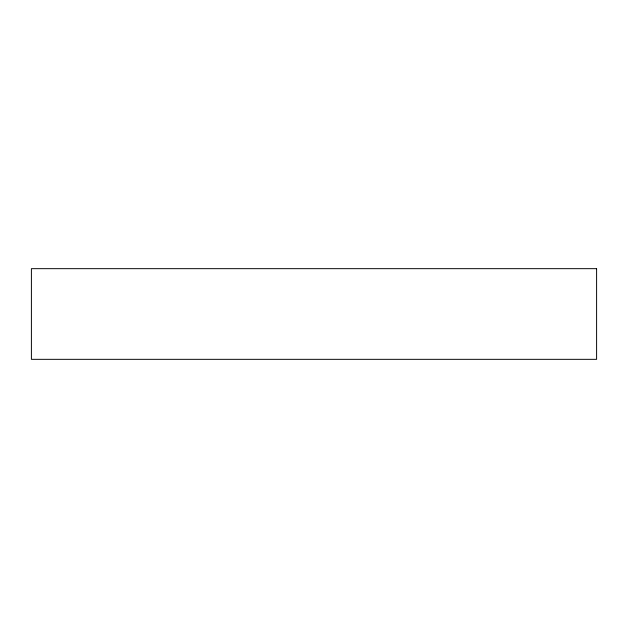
<?xml version="1.0" encoding="UTF-8"?>
<svg xmlns="http://www.w3.org/2000/svg" width="628" height="628" viewBox="0 0 628 628"><rect width="100%" height="100%" fill="white"/><g stroke="black" fill="none" stroke-linecap="round" stroke-linejoin="round"><path stroke-width="0.94" d="M596.6 268.666L31.4 268.666L31.4 359.334L596.6 359.334L596.6 268.666"/></g></svg>
